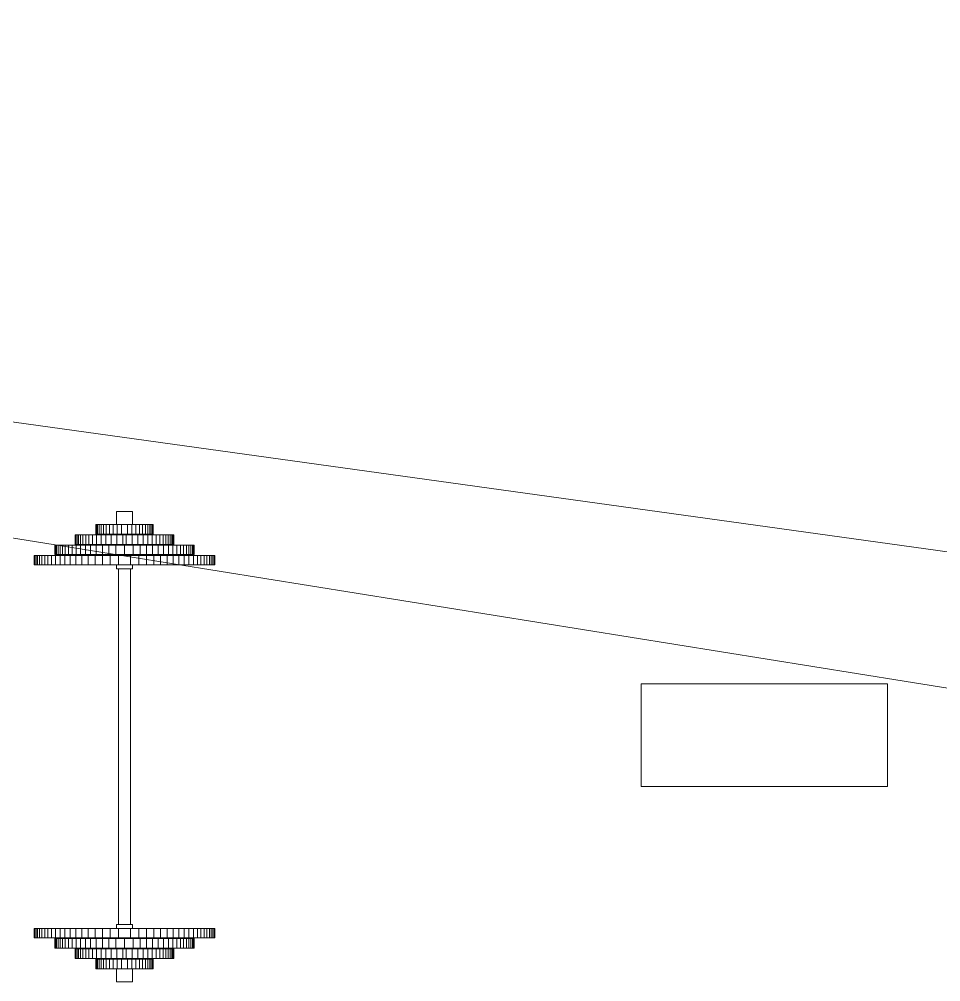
# Model space of a CAD drawing. Header units: metres. Extents: x -2 to 3328848, y -2 to 2725060.
# Drawn here: x 1663077.87 to 1663100.32, y 1362447.67 to 1362471.12 of the extents above; entities that cross this region are included whole.
import ezdxf

# ---------------------------------------------------------------- set-up
doc = ezdxf.new("R2010")
doc.units = ezdxf.units.M
for name, color, linetype, lineweight in [('ICT_TOMAS', 1, 'Continuous', 0), ('muebles', 253, 'Continuous', 0), ('NOFIJO', 253, 'Continuous', 0)]:
    doc.layers.add(name, color=color, linetype=linetype, lineweight=lineweight)

msp = doc.modelspace()

# ---------------------------------------------------------------- linework, layer by layer
at = {"layer": 'ICT_TOMAS'}
for points in [[(1663007.058, 1362471.122), (1663132.637, 1362453.685)], [(1663007.058, 1362469.827), (1663132.818, 1362449.64), (1663141.198, 1362449.64), (1663141.198, 1362451.001)]]:
    msp.add_lwpolyline(points, dxfattribs=at)
at = {"layer": 'muebles'}
for p, q in [((1663080.233, 1362459.13), (1663080.233, 1362458.812)), ((1663080.233, 1362459.13), (1663080.629, 1362459.13)), ((1663080.531, 1362459.13), (1663080.331, 1362459.13)), ((1663080.629, 1362459.13), (1663080.629, 1362458.812)), ((1663079.731, 1362458.812), (1663080.531, 1362458.812)), ((1663079.731, 1362458.812), (1663079.731, 1362458.58)), ((1663079.748, 1362458.812), (1663079.748, 1362458.58)), ((1663079.776, 1362458.812), (1663079.776, 1362458.58)), ((1663079.814, 1362458.812), (1663079.814, 1362458.58)), ((1663079.862, 1362458.812), (1663079.862, 1362458.58)), ((1663079.92, 1362458.812), (1663079.92, 1362458.58)), ((1663079.988, 1362458.812), (1663079.988, 1362458.58)), ((1663080.066, 1362458.812), (1663080.066, 1362458.58)), ((1663080.154, 1362458.812), (1663080.154, 1362458.58)), ((1663080.252, 1362458.812), (1663080.252, 1362458.58)), ((1663081.131, 1362458.812), (1663080.331, 1362458.812)), ((1663080.36, 1362458.812), (1663080.36, 1362458.58)), ((1663080.501, 1362458.812), (1663080.501, 1362458.58)), ((1663080.609, 1362458.812), (1663080.609, 1362458.58)), ((1663080.707, 1362458.812), (1663080.707, 1362458.58)), ((1663080.795, 1362458.812), (1663080.795, 1362458.58)), ((1663080.873, 1362458.812), (1663080.873, 1362458.58)), ((1663080.941, 1362458.812), (1663080.941, 1362458.58)), ((1663080.999, 1362458.812), (1663080.999, 1362458.58)), ((1663081.047, 1362458.812), (1663081.047, 1362458.58)), ((1663081.085, 1362458.812), (1663081.085, 1362458.58)), ((1663081.113, 1362458.812), (1663081.113, 1362458.58)), ((1663081.131, 1362458.812), (1663081.131, 1362458.58)), ((1663079.231, 1362458.562), (1663079.231, 1362458.33)), ((1663080.431, 1362458.562), (1663079.231, 1362458.562)), ((1663079.248, 1362458.562), (1663079.248, 1362458.33)), ((1663079.276, 1362458.562), (1663079.276, 1362458.33)), ((1663079.314, 1362458.562), (1663079.314, 1362458.33)), ((1663079.362, 1362458.562), (1663079.362, 1362458.33)), ((1663079.42, 1362458.562), (1663079.42, 1362458.33)), ((1663079.488, 1362458.562), (1663079.488, 1362458.33)), ((1663079.566, 1362458.562), (1663079.566, 1362458.33)), ((1663079.654, 1362458.562), (1663079.654, 1362458.33)), ((1663080.431, 1362458.58), (1663079.731, 1362458.58)), ((1663079.752, 1362458.562), (1663079.752, 1362458.33)), ((1663079.86, 1362458.562), (1663079.86, 1362458.33)), ((1663079.978, 1362458.562), (1663079.978, 1362458.33)), ((1663080.106, 1362458.562), (1663080.106, 1362458.33)), ((1663080.233, 1362458.58), (1663080.233, 1362458.562)), ((1663080.244, 1362458.562), (1663080.244, 1362458.33)), ((1663080.331, 1362458.58), (1663080.531, 1362458.58)), ((1663080.531, 1362458.58), (1663080.331, 1362458.58)), ((1663080.392, 1362458.562), (1663080.392, 1362458.33)), ((1663080.431, 1362458.58), (1663081.131, 1362458.58)), ((1663080.431, 1362458.562), (1663081.631, 1362458.562)), ((1663080.469, 1362458.562), (1663080.469, 1362458.33)), ((1663080.617, 1362458.562), (1663080.617, 1362458.33)), ((1663080.629, 1362458.58), (1663080.629, 1362458.562)), ((1663080.755, 1362458.562), (1663080.755, 1362458.33)), ((1663080.883, 1362458.562), (1663080.883, 1362458.33)), ((1663081.001, 1362458.562), (1663081.001, 1362458.33)), ((1663081.109, 1362458.562), (1663081.109, 1362458.33)), ((1663081.207, 1362458.562), (1663081.207, 1362458.33)), ((1663081.295, 1362458.562), (1663081.295, 1362458.33)), ((1663081.373, 1362458.562), (1663081.373, 1362458.33)), ((1663081.441, 1362458.562), (1663081.441, 1362458.33)), ((1663081.499, 1362458.562), (1663081.499, 1362458.33)), ((1663081.547, 1362458.562), (1663081.547, 1362458.33)), ((1663081.585, 1362458.562), (1663081.585, 1362458.33)), ((1663081.613, 1362458.562), (1663081.613, 1362458.33)), ((1663081.631, 1362458.562), (1663081.631, 1362458.33)), ((1663078.731, 1362458.312), (1663078.731, 1362458.08)), ((1663079.231, 1362458.312), (1663078.731, 1362458.312)), ((1663078.748, 1362458.312), (1663078.748, 1362458.08)), ((1663078.776, 1362458.312), (1663078.776, 1362458.08)), ((1663078.814, 1362458.312), (1663078.814, 1362458.08)), ((1663078.862, 1362458.312), (1663078.862, 1362458.08)), ((1663078.92, 1362458.312), (1663078.92, 1362458.08)), ((1663078.988, 1362458.312), (1663078.988, 1362458.08)), ((1663079.066, 1362458.312), (1663079.066, 1362458.08)), ((1663079.154, 1362458.312), (1663079.154, 1362458.08)), ((1663080.431, 1362458.33), (1663079.231, 1362458.33)), ((1663080.431, 1362458.312), (1663079.231, 1362458.312)), ((1663079.252, 1362458.312), (1663079.252, 1362458.08)), ((1663079.36, 1362458.312), (1663079.36, 1362458.08)), ((1663079.478, 1362458.312), (1663079.478, 1362458.08)), ((1663079.606, 1362458.312), (1663079.606, 1362458.08)), ((1663079.744, 1362458.312), (1663079.744, 1362458.08)), ((1663079.892, 1362458.312), (1663079.892, 1362458.08)), ((1663080.05, 1362458.312), (1663080.05, 1362458.08)), ((1663080.218, 1362458.312), (1663080.218, 1362458.08)), ((1663080.233, 1362458.33), (1663080.233, 1362458.312)), ((1663080.431, 1362458.33), (1663081.631, 1362458.33)), ((1663080.431, 1362458.312), (1663080.431, 1362458.08)), ((1663080.431, 1362458.312), (1663081.631, 1362458.312)), ((1663080.629, 1362458.33), (1663080.629, 1362458.312)), ((1663080.643, 1362458.312), (1663080.643, 1362458.08)), ((1663080.811, 1362458.312), (1663080.811, 1362458.08)), ((1663080.969, 1362458.312), (1663080.969, 1362458.08)), ((1663081.117, 1362458.312), (1663081.117, 1362458.08)), ((1663081.255, 1362458.312), (1663081.255, 1362458.08)), ((1663081.383, 1362458.312), (1663081.383, 1362458.08)), ((1663081.501, 1362458.312), (1663081.501, 1362458.08)), ((1663081.609, 1362458.312), (1663081.609, 1362458.08)), ((1663081.631, 1362458.312), (1663082.131, 1362458.312)), ((1663081.707, 1362458.312), (1663081.707, 1362458.08)), ((1663081.795, 1362458.312), (1663081.795, 1362458.08)), ((1663081.873, 1362458.312), (1663081.873, 1362458.08)), ((1663081.941, 1362458.312), (1663081.941, 1362458.08)), ((1663081.999, 1362458.312), (1663081.999, 1362458.08)), ((1663082.047, 1362458.312), (1663082.047, 1362458.08)), ((1663082.085, 1362458.312), (1663082.085, 1362458.08)), ((1663082.113, 1362458.312), (1663082.113, 1362458.08)), ((1663082.131, 1362458.312), (1663082.131, 1362458.08)), ((1663078.731, 1362458.062), (1663078.231, 1362458.062)), ((1663078.231, 1362458.062), (1663078.231, 1362457.83)), ((1663078.248, 1362458.062), (1663078.248, 1362457.83)), ((1663078.276, 1362458.062), (1663078.276, 1362457.83)), ((1663078.314, 1362458.062), (1663078.314, 1362457.83)), ((1663078.362, 1362458.062), (1663078.362, 1362457.83)), ((1663078.42, 1362458.062), (1663078.42, 1362457.83)), ((1663078.488, 1362458.062), (1663078.488, 1362457.83)), ((1663078.566, 1362458.062), (1663078.566, 1362457.83)), ((1663078.654, 1362458.062), (1663078.654, 1362457.83)), ((1663079.231, 1362458.08), (1663078.731, 1362458.08)), ((1663079.231, 1362458.062), (1663078.731, 1362458.062)), ((1663078.752, 1362458.062), (1663078.752, 1362457.83)), ((1663078.86, 1362458.062), (1663078.86, 1362457.83)), ((1663078.978, 1362458.062), (1663078.978, 1362457.83)), ((1663079.106, 1362458.062), (1663079.106, 1362457.83)), ((1663080.431, 1362458.08), (1663079.231, 1362458.08)), ((1663080.431, 1362458.062), (1663079.231, 1362458.062)), ((1663079.244, 1362458.062), (1663079.244, 1362457.83)), ((1663079.392, 1362458.062), (1663079.392, 1362457.83)), ((1663079.55, 1362458.062), (1663079.55, 1362457.83)), ((1663079.718, 1362458.062), (1663079.718, 1362457.83)), ((1663079.896, 1362458.062), (1663079.896, 1362457.83)), ((1663080.084, 1362458.062), (1663080.084, 1362457.83)), ((1663080.233, 1362458.08), (1663080.233, 1362458.062)), ((1663080.282, 1362458.062), (1663080.282, 1362457.83)), ((1663080.431, 1362458.08), (1663081.631, 1362458.08)), ((1663080.431, 1362458.062), (1663081.631, 1362458.062)), ((1663080.579, 1362458.062), (1663080.579, 1362457.83)), ((1663080.629, 1362458.08), (1663080.629, 1362458.062)), ((1663080.777, 1362458.062), (1663080.777, 1362457.83)), ((1663080.965, 1362458.062), (1663080.965, 1362457.83)), ((1663081.143, 1362458.062), (1663081.143, 1362457.83)), ((1663081.311, 1362458.062), (1663081.311, 1362457.83)), ((1663081.469, 1362458.062), (1663081.469, 1362457.83)), ((1663081.617, 1362458.062), (1663081.617, 1362457.83)), ((1663081.631, 1362458.08), (1663082.131, 1362458.08)), ((1663081.631, 1362458.062), (1663082.131, 1362458.062)), ((1663081.755, 1362458.062), (1663081.755, 1362457.83)), ((1663081.883, 1362458.062), (1663081.883, 1362457.83)), ((1663082.001, 1362458.062), (1663082.001, 1362457.83)), ((1663082.109, 1362458.062), (1663082.109, 1362457.83)), ((1663082.131, 1362458.062), (1663082.631, 1362458.062)), ((1663082.207, 1362458.062), (1663082.207, 1362457.83)), ((1663082.295, 1362458.062), (1663082.295, 1362457.83)), ((1663082.373, 1362458.062), (1663082.373, 1362457.83)), ((1663082.441, 1362458.062), (1663082.441, 1362457.83)), ((1663082.499, 1362458.062), (1663082.499, 1362457.83)), ((1663082.547, 1362458.062), (1663082.547, 1362457.83)), ((1663082.585, 1362458.062), (1663082.585, 1362457.83)), ((1663082.613, 1362458.062), (1663082.613, 1362457.83)), ((1663082.631, 1362458.062), (1663082.631, 1362457.83)), ((1663079.231, 1362457.83), (1663078.231, 1362457.83)), ((1663080.431, 1362457.83), (1663079.231, 1362457.83)), ((1663080.233, 1362457.732), (1663080.233, 1362457.83)), ((1663080.431, 1362457.732), (1663080.233, 1362457.732)), ((1663080.283, 1362449.073), (1663080.283, 1362457.732)), ((1663080.283, 1362457.732), (1663080.283, 1362449.073)), ((1663080.283, 1362449.746), (1663080.283, 1362457.732)), ((1663080.431, 1362457.83), (1663081.631, 1362457.83)), ((1663080.431, 1362457.732), (1663080.629, 1362457.732)), ((1663080.579, 1362449.746), (1663080.579, 1362457.732)), ((1663080.579, 1362449.746), (1663080.579, 1362457.732)), ((1663080.629, 1362457.732), (1663080.629, 1362457.83)), ((1663081.631, 1362457.83), (1663082.631, 1362457.83)), ((1663080.283, 1362457.058), (1663080.283, 1362449.073)), ((1663080.579, 1362457.058), (1663080.579, 1362449.073)), ((1663080.579, 1362457.058), (1663080.579, 1362449.073)), ((1663080.431, 1362449.073), (1663080.233, 1362449.073)), ((1663080.233, 1362449.073), (1663080.233, 1362448.975)), ((1663080.233, 1362449.073), (1663080.233, 1362448.975)), ((1663080.431, 1362449.073), (1663080.233, 1362449.073)), ((1663080.431, 1362449.073), (1663080.629, 1362449.073)), ((1663080.431, 1362449.073), (1663080.629, 1362449.073)), ((1663080.629, 1362449.073), (1663080.629, 1362448.975)), ((1663080.629, 1362449.073), (1663080.629, 1362448.975)), ((1663079.231, 1362448.975), (1663078.231, 1362448.975)), ((1663078.231, 1362448.742), (1663078.231, 1362448.975)), ((1663078.231, 1362448.742), (1663078.231, 1362448.975)), ((1663079.231, 1362448.975), (1663078.231, 1362448.975)), ((1663078.248, 1362448.742), (1663078.248, 1362448.975)), ((1663078.248, 1362448.742), (1663078.248, 1362448.975)), ((1663078.276, 1362448.742), (1663078.276, 1362448.975)), ((1663078.276, 1362448.742), (1663078.276, 1362448.975)), ((1663078.314, 1362448.742), (1663078.314, 1362448.975)), ((1663078.314, 1362448.742), (1663078.314, 1362448.975)), ((1663078.362, 1362448.742), (1663078.362, 1362448.975)), ((1663078.362, 1362448.742), (1663078.362, 1362448.975)), ((1663078.42, 1362448.742), (1663078.42, 1362448.975)), ((1663078.42, 1362448.742), (1663078.42, 1362448.975)), ((1663078.488, 1362448.742), (1663078.488, 1362448.975)), ((1663078.488, 1362448.742), (1663078.488, 1362448.975)), ((1663078.566, 1362448.742), (1663078.566, 1362448.975)), ((1663078.566, 1362448.742), (1663078.566, 1362448.975)), ((1663078.654, 1362448.742), (1663078.654, 1362448.975)), ((1663078.654, 1362448.742), (1663078.654, 1362448.975)), ((1663078.752, 1362448.742), (1663078.752, 1362448.975)), ((1663078.752, 1362448.742), (1663078.752, 1362448.975)), ((1663078.86, 1362448.742), (1663078.86, 1362448.975)), ((1663078.86, 1362448.742), (1663078.86, 1362448.975)), ((1663078.978, 1362448.742), (1663078.978, 1362448.975)), ((1663078.978, 1362448.742), (1663078.978, 1362448.975)), ((1663079.106, 1362448.742), (1663079.106, 1362448.975)), ((1663079.106, 1362448.742), (1663079.106, 1362448.975)), ((1663080.431, 1362448.975), (1663079.231, 1362448.975)), ((1663080.431, 1362448.975), (1663079.231, 1362448.975)), ((1663079.244, 1362448.742), (1663079.244, 1362448.975)), ((1663079.244, 1362448.742), (1663079.244, 1362448.975)), ((1663079.392, 1362448.742), (1663079.392, 1362448.975)), ((1663079.392, 1362448.742), (1663079.392, 1362448.975)), ((1663079.55, 1362448.742), (1663079.55, 1362448.975)), ((1663079.55, 1362448.742), (1663079.55, 1362448.975)), ((1663079.718, 1362448.742), (1663079.718, 1362448.975)), ((1663079.718, 1362448.742), (1663079.718, 1362448.975)), ((1663079.896, 1362448.742), (1663079.896, 1362448.975)), ((1663080.084, 1362448.742), (1663080.084, 1362448.975)), ((1663080.282, 1362448.742), (1663080.282, 1362448.975)), ((1663080.282, 1362448.742), (1663080.282, 1362448.975)), ((1663080.431, 1362448.975), (1663081.631, 1362448.975)), ((1663080.431, 1362448.975), (1663081.631, 1362448.975)), ((1663080.579, 1362448.742), (1663080.579, 1362448.975)), ((1663080.579, 1362448.742), (1663080.579, 1362448.975)), ((1663080.777, 1362448.742), (1663080.777, 1362448.975)), ((1663080.965, 1362448.742), (1663080.965, 1362448.975)), ((1663080.965, 1362448.742), (1663080.965, 1362448.975)), ((1663081.143, 1362448.742), (1663081.143, 1362448.975)), ((1663081.143, 1362448.742), (1663081.143, 1362448.975)), ((1663081.311, 1362448.742), (1663081.311, 1362448.975)), ((1663081.311, 1362448.742), (1663081.311, 1362448.975)), ((1663081.469, 1362448.742), (1663081.469, 1362448.975)), ((1663081.469, 1362448.742), (1663081.469, 1362448.975)), ((1663081.617, 1362448.742), (1663081.617, 1362448.975)), ((1663081.617, 1362448.742), (1663081.617, 1362448.975)), ((1663081.631, 1362448.975), (1663082.631, 1362448.975)), ((1663081.631, 1362448.975), (1663082.631, 1362448.975)), ((1663081.755, 1362448.742), (1663081.755, 1362448.975)), ((1663081.755, 1362448.742), (1663081.755, 1362448.975)), ((1663081.883, 1362448.742), (1663081.883, 1362448.975)), ((1663081.883, 1362448.742), (1663081.883, 1362448.975)), ((1663082.001, 1362448.742), (1663082.001, 1362448.975)), ((1663082.001, 1362448.742), (1663082.001, 1362448.975)), ((1663082.109, 1362448.742), (1663082.109, 1362448.975)), ((1663082.109, 1362448.742), (1663082.109, 1362448.975)), ((1663082.207, 1362448.742), (1663082.207, 1362448.975)), ((1663082.207, 1362448.742), (1663082.207, 1362448.975)), ((1663082.295, 1362448.742), (1663082.295, 1362448.975)), ((1663082.295, 1362448.742), (1663082.295, 1362448.975)), ((1663082.373, 1362448.742), (1663082.373, 1362448.975)), ((1663082.373, 1362448.742), (1663082.373, 1362448.975)), ((1663082.441, 1362448.742), (1663082.441, 1362448.975)), ((1663082.441, 1362448.742), (1663082.441, 1362448.975)), ((1663082.499, 1362448.742), (1663082.499, 1362448.975)), ((1663082.499, 1362448.742), (1663082.499, 1362448.975)), ((1663082.547, 1362448.742), (1663082.547, 1362448.975)), ((1663082.547, 1362448.742), (1663082.547, 1362448.975)), ((1663082.585, 1362448.742), (1663082.585, 1362448.975)), ((1663082.585, 1362448.742), (1663082.585, 1362448.975)), ((1663082.613, 1362448.742), (1663082.613, 1362448.975)), ((1663082.613, 1362448.742), (1663082.613, 1362448.975)), ((1663082.631, 1362448.742), (1663082.631, 1362448.975)), ((1663082.631, 1362448.742), (1663082.631, 1362448.975)), ((1663078.731, 1362448.742), (1663078.231, 1362448.742)), ((1663078.731, 1362448.742), (1663078.231, 1362448.742)), ((1663079.231, 1362448.742), (1663078.731, 1362448.742)), ((1663079.231, 1362448.742), (1663078.731, 1362448.742)), ((1663079.231, 1362448.725), (1663078.731, 1362448.725)), ((1663078.731, 1362448.492), (1663078.731, 1362448.725)), ((1663078.731, 1362448.492), (1663078.731, 1362448.725)), ((1663079.231, 1362448.725), (1663078.731, 1362448.725)), ((1663078.748, 1362448.492), (1663078.748, 1362448.725)), ((1663078.748, 1362448.492), (1663078.748, 1362448.725)), ((1663078.776, 1362448.492), (1663078.776, 1362448.725)), ((1663078.776, 1362448.492), (1663078.776, 1362448.725)), ((1663078.814, 1362448.492), (1663078.814, 1362448.725)), ((1663078.814, 1362448.492), (1663078.814, 1362448.725)), ((1663078.862, 1362448.492), (1663078.862, 1362448.725)), ((1663078.862, 1362448.492), (1663078.862, 1362448.725)), ((1663078.92, 1362448.492), (1663078.92, 1362448.725)), ((1663078.92, 1362448.492), (1663078.92, 1362448.725)), ((1663078.988, 1362448.492), (1663078.988, 1362448.725)), ((1663078.988, 1362448.492), (1663078.988, 1362448.725)), ((1663079.066, 1362448.492), (1663079.066, 1362448.725)), ((1663079.066, 1362448.492), (1663079.066, 1362448.725)), ((1663079.154, 1362448.492), (1663079.154, 1362448.725)), ((1663079.154, 1362448.492), (1663079.154, 1362448.725)), ((1663080.431, 1362448.742), (1663079.231, 1362448.742)), ((1663080.431, 1362448.742), (1663079.231, 1362448.742)), ((1663080.431, 1362448.725), (1663079.231, 1362448.725)), ((1663080.431, 1362448.725), (1663079.231, 1362448.725)), ((1663079.252, 1362448.492), (1663079.252, 1362448.725)), ((1663079.252, 1362448.492), (1663079.252, 1362448.725)), ((1663079.36, 1362448.492), (1663079.36, 1362448.725)), ((1663079.36, 1362448.492), (1663079.36, 1362448.725)), ((1663079.478, 1362448.492), (1663079.478, 1362448.725)), ((1663079.478, 1362448.492), (1663079.478, 1362448.725)), ((1663079.606, 1362448.492), (1663079.606, 1362448.725)), ((1663079.606, 1362448.492), (1663079.606, 1362448.725)), ((1663079.744, 1362448.492), (1663079.744, 1362448.725)), ((1663079.744, 1362448.492), (1663079.744, 1362448.725)), ((1663079.892, 1362448.492), (1663079.892, 1362448.725)), ((1663080.05, 1362448.492), (1663080.05, 1362448.725)), ((1663080.218, 1362448.492), (1663080.218, 1362448.725)), ((1663080.218, 1362448.492), (1663080.218, 1362448.725)), ((1663080.233, 1362448.725), (1663080.233, 1362448.742)), ((1663080.233, 1362448.725), (1663080.233, 1362448.742)), ((1663080.431, 1362448.742), (1663081.631, 1362448.742)), ((1663080.431, 1362448.742), (1663081.631, 1362448.742)), ((1663080.431, 1362448.725), (1663081.631, 1362448.725)), ((1663080.431, 1362448.492), (1663080.431, 1362448.725)), ((1663080.431, 1362448.725), (1663081.631, 1362448.725)), ((1663080.629, 1362448.725), (1663080.629, 1362448.742)), ((1663080.643, 1362448.492), (1663080.643, 1362448.725)), ((1663080.811, 1362448.492), (1663080.811, 1362448.725)), ((1663080.969, 1362448.492), (1663080.969, 1362448.725)), ((1663080.969, 1362448.492), (1663080.969, 1362448.725)), ((1663081.117, 1362448.492), (1663081.117, 1362448.725)), ((1663081.117, 1362448.492), (1663081.117, 1362448.725)), ((1663081.255, 1362448.492), (1663081.255, 1362448.725)), ((1663081.255, 1362448.492), (1663081.255, 1362448.725)), ((1663081.383, 1362448.492), (1663081.383, 1362448.725)), ((1663081.383, 1362448.492), (1663081.383, 1362448.725)), ((1663081.501, 1362448.492), (1663081.501, 1362448.725)), ((1663081.501, 1362448.492), (1663081.501, 1362448.725)), ((1663081.609, 1362448.492), (1663081.609, 1362448.725)), ((1663081.609, 1362448.492), (1663081.609, 1362448.725)), ((1663081.631, 1362448.742), (1663082.131, 1362448.742)), ((1663081.631, 1362448.742), (1663082.131, 1362448.742)), ((1663081.631, 1362448.725), (1663082.131, 1362448.725)), ((1663081.631, 1362448.725), (1663082.131, 1362448.725)), ((1663081.707, 1362448.492), (1663081.707, 1362448.725)), ((1663081.707, 1362448.492), (1663081.707, 1362448.725)), ((1663081.795, 1362448.492), (1663081.795, 1362448.725)), ((1663081.795, 1362448.492), (1663081.795, 1362448.725)), ((1663081.873, 1362448.492), (1663081.873, 1362448.725)), ((1663081.873, 1362448.492), (1663081.873, 1362448.725)), ((1663081.941, 1362448.492), (1663081.941, 1362448.725)), ((1663081.941, 1362448.492), (1663081.941, 1362448.725)), ((1663081.999, 1362448.492), (1663081.999, 1362448.725)), ((1663081.999, 1362448.492), (1663081.999, 1362448.725)), ((1663082.047, 1362448.492), (1663082.047, 1362448.725)), ((1663082.047, 1362448.492), (1663082.047, 1362448.725)), ((1663082.085, 1362448.492), (1663082.085, 1362448.725)), ((1663082.085, 1362448.492), (1663082.085, 1362448.725)), ((1663082.113, 1362448.492), (1663082.113, 1362448.725)), ((1663082.113, 1362448.492), (1663082.113, 1362448.725)), ((1663082.131, 1362448.742), (1663082.631, 1362448.742)), ((1663082.131, 1362448.742), (1663082.631, 1362448.742)), ((1663082.131, 1362448.492), (1663082.131, 1362448.725)), ((1663082.131, 1362448.492), (1663082.131, 1362448.725)), ((1663079.231, 1362448.492), (1663078.731, 1362448.492)), ((1663079.231, 1362448.492), (1663078.731, 1362448.492)), ((1663080.431, 1362448.492), (1663079.231, 1362448.492)), ((1663080.431, 1362448.492), (1663079.231, 1362448.492)), ((1663080.431, 1362448.475), (1663079.231, 1362448.475)), ((1663079.231, 1362448.242), (1663079.231, 1362448.475)), ((1663080.431, 1362448.475), (1663079.231, 1362448.475)), ((1663079.231, 1362448.242), (1663079.231, 1362448.475)), ((1663079.248, 1362448.242), (1663079.248, 1362448.475)), ((1663079.248, 1362448.242), (1663079.248, 1362448.475)), ((1663079.276, 1362448.242), (1663079.276, 1362448.475)), ((1663079.276, 1362448.242), (1663079.276, 1362448.475)), ((1663079.314, 1362448.242), (1663079.314, 1362448.475)), ((1663079.314, 1362448.242), (1663079.314, 1362448.475)), ((1663079.362, 1362448.242), (1663079.362, 1362448.475)), ((1663079.362, 1362448.242), (1663079.362, 1362448.475)), ((1663079.42, 1362448.242), (1663079.42, 1362448.475)), ((1663079.42, 1362448.242), (1663079.42, 1362448.475)), ((1663079.488, 1362448.242), (1663079.488, 1362448.475)), ((1663079.488, 1362448.242), (1663079.488, 1362448.475)), ((1663079.566, 1362448.242), (1663079.566, 1362448.475)), ((1663079.566, 1362448.242), (1663079.566, 1362448.475)), ((1663079.654, 1362448.242), (1663079.654, 1362448.475)), ((1663079.654, 1362448.242), (1663079.654, 1362448.475)), ((1663079.752, 1362448.242), (1663079.752, 1362448.475)), ((1663079.752, 1362448.242), (1663079.752, 1362448.475)), ((1663079.86, 1362448.242), (1663079.86, 1362448.475)), ((1663079.978, 1362448.242), (1663079.978, 1362448.475)), ((1663080.106, 1362448.242), (1663080.106, 1362448.475)), ((1663080.233, 1362448.475), (1663080.233, 1362448.492)), ((1663080.233, 1362448.475), (1663080.233, 1362448.492)), ((1663080.244, 1362448.242), (1663080.244, 1362448.475)), ((1663080.244, 1362448.242), (1663080.244, 1362448.475)), ((1663080.392, 1362448.242), (1663080.392, 1362448.475)), ((1663080.392, 1362448.242), (1663080.392, 1362448.475)), ((1663080.431, 1362448.492), (1663081.631, 1362448.492)), ((1663080.431, 1362448.492), (1663081.631, 1362448.492)), ((1663080.431, 1362448.475), (1663081.631, 1362448.475)), ((1663080.431, 1362448.475), (1663081.631, 1362448.475)), ((1663080.469, 1362448.242), (1663080.469, 1362448.475)), ((1663080.617, 1362448.242), (1663080.617, 1362448.475)), ((1663080.629, 1362448.475), (1663080.629, 1362448.492)), ((1663080.755, 1362448.242), (1663080.755, 1362448.475)), ((1663080.883, 1362448.242), (1663080.883, 1362448.475)), ((1663081.001, 1362448.242), (1663081.001, 1362448.475)), ((1663081.001, 1362448.242), (1663081.001, 1362448.475)), ((1663081.109, 1362448.242), (1663081.109, 1362448.475)), ((1663081.109, 1362448.242), (1663081.109, 1362448.475)), ((1663081.207, 1362448.242), (1663081.207, 1362448.475)), ((1663081.207, 1362448.242), (1663081.207, 1362448.475)), ((1663081.295, 1362448.242), (1663081.295, 1362448.475)), ((1663081.295, 1362448.242), (1663081.295, 1362448.475)), ((1663081.373, 1362448.242), (1663081.373, 1362448.475)), ((1663081.373, 1362448.242), (1663081.373, 1362448.475)), ((1663081.441, 1362448.242), (1663081.441, 1362448.475)), ((1663081.441, 1362448.242), (1663081.441, 1362448.475)), ((1663081.499, 1362448.242), (1663081.499, 1362448.475)), ((1663081.499, 1362448.242), (1663081.499, 1362448.475)), ((1663081.547, 1362448.242), (1663081.547, 1362448.475)), ((1663081.547, 1362448.242), (1663081.547, 1362448.475)), ((1663081.585, 1362448.242), (1663081.585, 1362448.475)), ((1663081.585, 1362448.242), (1663081.585, 1362448.475)), ((1663081.613, 1362448.242), (1663081.613, 1362448.475)), ((1663081.613, 1362448.242), (1663081.613, 1362448.475)), ((1663081.631, 1362448.492), (1663082.131, 1362448.492)), ((1663081.631, 1362448.492), (1663082.131, 1362448.492)), ((1663081.631, 1362448.242), (1663081.631, 1362448.475)), ((1663081.631, 1362448.242), (1663081.631, 1362448.475)), ((1663080.431, 1362448.242), (1663079.231, 1362448.242)), ((1663080.431, 1362448.242), (1663079.231, 1362448.242)), ((1663080.431, 1362448.225), (1663079.731, 1362448.225)), ((1663079.731, 1362447.992), (1663079.731, 1362448.225)), ((1663079.731, 1362447.992), (1663079.731, 1362448.225)), ((1663080.431, 1362448.225), (1663079.731, 1362448.225)), ((1663079.748, 1362447.992), (1663079.748, 1362448.225)), ((1663079.748, 1362447.992), (1663079.748, 1362448.225)), ((1663079.776, 1362447.992), (1663079.776, 1362448.225)), ((1663079.776, 1362447.992), (1663079.776, 1362448.225)), ((1663079.814, 1362447.992), (1663079.814, 1362448.225)), ((1663079.862, 1362447.992), (1663079.862, 1362448.225)), ((1663079.92, 1362447.992), (1663079.92, 1362448.225)), ((1663079.988, 1362447.992), (1663079.988, 1362448.225)), ((1663080.066, 1362447.992), (1663080.066, 1362448.225)), ((1663080.154, 1362447.992), (1663080.154, 1362448.225)), ((1663080.233, 1362448.225), (1663080.233, 1362448.242)), ((1663080.233, 1362448.225), (1663080.233, 1362448.242)), ((1663080.252, 1362447.992), (1663080.252, 1362448.225)), ((1663080.252, 1362447.992), (1663080.252, 1362448.225)), ((1663080.531, 1362448.225), (1663080.331, 1362448.225)), ((1663080.331, 1362448.225), (1663080.531, 1362448.225)), ((1663080.331, 1362448.225), (1663080.531, 1362448.225)), ((1663080.531, 1362448.225), (1663080.331, 1362448.225)), ((1663080.36, 1362447.992), (1663080.36, 1362448.225)), ((1663080.36, 1362447.992), (1663080.36, 1362448.225)), ((1663080.431, 1362448.242), (1663081.631, 1362448.242)), ((1663080.431, 1362448.242), (1663081.631, 1362448.242)), ((1663080.431, 1362448.225), (1663081.131, 1362448.225)), ((1663080.431, 1362448.225), (1663081.131, 1362448.225)), ((1663080.501, 1362447.992), (1663080.501, 1362448.225)), ((1663080.609, 1362447.992), (1663080.609, 1362448.225)), ((1663080.629, 1362448.225), (1663080.629, 1362448.242)), ((1663080.707, 1362447.992), (1663080.707, 1362448.225)), ((1663080.795, 1362447.992), (1663080.795, 1362448.225)), ((1663080.873, 1362447.992), (1663080.873, 1362448.225)), ((1663080.941, 1362447.992), (1663080.941, 1362448.225)), ((1663080.941, 1362447.992), (1663080.941, 1362448.225)), ((1663080.999, 1362447.992), (1663080.999, 1362448.225)), ((1663080.999, 1362447.992), (1663080.999, 1362448.225)), ((1663081.047, 1362447.992), (1663081.047, 1362448.225)), ((1663081.047, 1362447.992), (1663081.047, 1362448.225)), ((1663081.085, 1362447.992), (1663081.085, 1362448.225)), ((1663081.085, 1362447.992), (1663081.085, 1362448.225)), ((1663081.113, 1362447.992), (1663081.113, 1362448.225)), ((1663081.113, 1362447.992), (1663081.113, 1362448.225)), ((1663081.131, 1362447.992), (1663081.131, 1362448.225)), ((1663081.131, 1362447.992), (1663081.131, 1362448.225)), ((1663079.731, 1362447.992), (1663080.531, 1362447.992)), ((1663079.731, 1362447.992), (1663080.531, 1362447.992)), ((1663080.233, 1362447.675), (1663080.233, 1362447.992)), ((1663080.233, 1362447.675), (1663080.233, 1362447.992)), ((1663081.131, 1362447.992), (1663080.331, 1362447.992)), ((1663081.131, 1362447.992), (1663080.331, 1362447.992)), ((1663080.629, 1362447.675), (1663080.629, 1362447.992)), ((1663080.629, 1362447.675), (1663080.629, 1362447.992)), ((1663080.233, 1362447.675), (1663080.629, 1362447.675)), ((1663080.233, 1362447.675), (1663080.629, 1362447.675)), ((1663080.531, 1362447.675), (1663080.331, 1362447.675)), ((1663080.531, 1362447.675), (1663080.331, 1362447.675))]:
    msp.add_line(p, q, dxfattribs=at)
at = {"layer": 'NOFIJO', "color": 9, "ltscale": 0.02}
msp.add_lwpolyline([(1663099.022, 1362452.435), (1663099.022, 1362454.935), (1663093.022, 1362454.935), (1663093.022, 1362452.435)], close=True, dxfattribs=at)
msp.add_lwpolyline([(1663099.022, 1362452.435), (1663099.022, 1362454.935), (1663093.022, 1362454.935), (1663093.022, 1362452.435)], close=True, dxfattribs=at)

doc.saveas('drawing.dxf')
